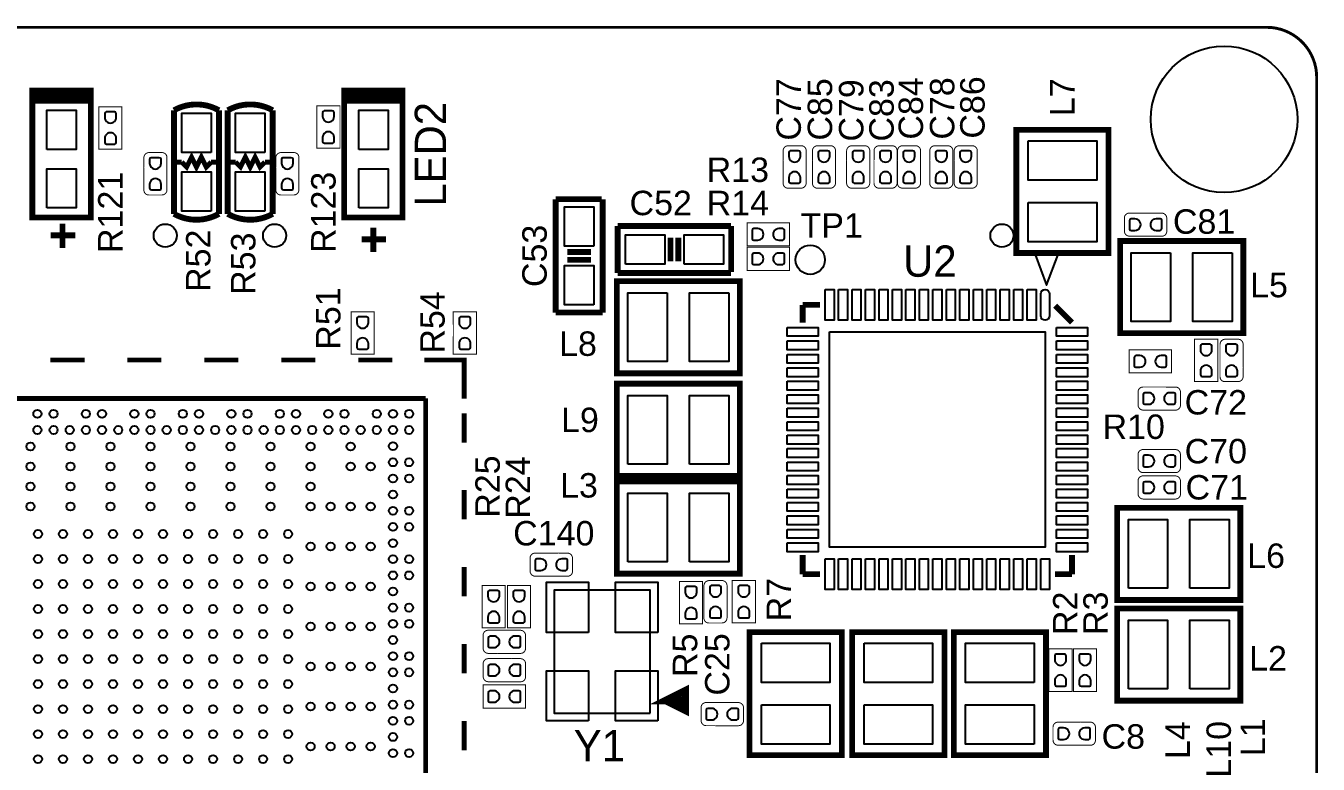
# Model space of a CAD drawing. Extents: x 0 to 57, y 0 to 35.
# Drawn here: x 23.46 to 57.04, y 15.84 to 35.04 of the extents above; entities that cross this region are included whole.
import ezdxf
from ezdxf.enums import TextEntityAlignment as Align

# ---------------------------------------------------------------- set-up
doc = ezdxf.new("R2010")
doc.units = 0
for name, color, linetype in [('BG_DXF_C', 7, 'CONTINUOUS'), ('BG_OUTLINE', 2, 'CONTINUOUS'), ('PIN_TOP', 5, 'CONTINUOUS')]:
    doc.layers.add(name, color=color, linetype=linetype)

msp = doc.modelspace()

# ---------------------------------------------------------------- linework, layer by layer
at = {"layer": 'BG_DXF_C'}
for points, const_width in [([(1.299972, 0), (55.699914, 0, 0.414214), (56.999886, 1.299972), (56.999886, 33.699958, 0.414214), (55.699914, 34.99993), (1.299972, 34.99993, 0.414214), (0, 33.699958), (0, 1.299972, 0.414214), (1.299972, 0)], 0.0762), ([(27.305, 32.8422, -0.262728), (28.4734, 32.8422)], 0.1524), ([(28.702, 32.8422, -0.262728), (29.8704, 32.8422)], 0.1524), ([(43.13428, 31.548832), (43.13428, 31.7881, -0.414214), (43.266614, 31.920434), (43.607736, 31.920434, -0.414214), (43.734482, 31.793688), (43.734482, 30.95371, -0.414214), (43.5991, 30.818328), (43.26255, 30.818328, -0.414214), (43.134026, 30.946852), (43.134026, 31.548578), (43.13428, 31.548832)], 0.0254), ([(43.89628, 31.548832), (43.89628, 31.7881, -0.414214), (44.028614, 31.920434), (44.369736, 31.920434, -0.414214), (44.496482, 31.793688), (44.496482, 30.95371, -0.414214), (44.3611, 30.818328), (44.02455, 30.818328, -0.414214), (43.896026, 30.946852), (43.896026, 31.548578), (43.89628, 31.548832)], 0.0254), ([(44.78528, 31.548832), (44.78528, 31.7881, -0.414214), (44.917614, 31.920434), (45.258736, 31.920434, -0.414214), (45.385482, 31.793688), (45.385482, 30.95371, -0.414214), (45.2501, 30.818328), (44.91355, 30.818328, -0.414214), (44.785026, 30.946852), (44.785026, 31.548578), (44.78528, 31.548832)], 0.0254), ([(45.49648, 31.548832), (45.49648, 31.7881, -0.414214), (45.628814, 31.920434), (45.969936, 31.920434, -0.414214), (46.096682, 31.793688), (46.096682, 30.95371, -0.414214), (45.9613, 30.818328), (45.62475, 30.818328, -0.414214), (45.496226, 30.946852), (45.496226, 31.548578), (45.49648, 31.548832)], 0.0254), ([(46.10608, 31.548832), (46.10608, 31.7881, -0.414214), (46.238414, 31.920434), (46.579536, 31.920434, -0.414214), (46.706282, 31.793688), (46.706282, 30.95371, -0.414214), (46.5709, 30.818328), (46.23435, 30.818328, -0.414214), (46.105826, 30.946852), (46.105826, 31.548578), (46.10608, 31.548832)], 0.0254), ([(46.94428, 31.548832), (46.94428, 31.7881, -0.414214), (47.076614, 31.920434), (47.417736, 31.920434, -0.414214), (47.544482, 31.793688), (47.544482, 30.95371, -0.414214), (47.4091, 30.818328), (47.07255, 30.818328, -0.414214), (46.944026, 30.946852), (46.944026, 31.548578), (46.94428, 31.548832)], 0.0254), ([(47.57928, 31.548832), (47.57928, 31.7881, -0.414214), (47.711614, 31.920434), (48.052736, 31.920434, -0.414214), (48.179482, 31.793688), (48.179482, 30.95371, -0.414214), (48.0441, 30.818328), (47.70755, 30.818328, -0.414214), (47.579026, 30.946852), (47.579026, 31.548578), (47.57928, 31.548832)], 0.0254), ([(26.52268, 31.371032), (26.52268, 31.6103, -0.414214), (26.655014, 31.742634), (26.996136, 31.742634, -0.414214), (27.122882, 31.615888), (27.122882, 30.77591, -0.414214), (26.9875, 30.640528), (26.65095, 30.640528, -0.414214), (26.522426, 30.769052), (26.522426, 31.370778), (26.52268, 31.371032)], 0.0254), ([(29.95168, 31.371032), (29.95168, 31.6103, -0.414214), (30.084014, 31.742634), (30.425136, 31.742634, -0.414214), (30.551882, 31.615888), (30.551882, 30.77591, -0.414214), (30.4165, 30.640528), (30.07995, 30.640528, -0.414214), (29.951426, 30.769052), (29.951426, 31.370778), (29.95168, 31.371032)], 0.0254), ([(27.305, 30.1498, 0.261664), (28.4734, 30.1498)], 0.1524), ([(28.702, 30.1498, 0.261664), (29.8704, 30.1498)], 0.1524), ([(52.732432, 30.17012), (52.9717, 30.17012, -0.414214), (53.104034, 30.037786), (53.104034, 29.696664, -0.414214), (52.977288, 29.569918), (52.13731, 29.569918, -0.414214), (52.001928, 29.7053), (52.001928, 30.04185, -0.414214), (52.130452, 30.170374), (52.732178, 30.170374), (52.732432, 30.17012)], 0.0254), ([(55.08752, 26.159968), (55.08752, 25.9207, -0.414214), (54.955186, 25.788366), (54.614064, 25.788366, -0.414214), (54.487318, 25.915112), (54.487318, 26.75509, -0.414214), (54.6227, 26.890472), (54.95925, 26.890472, -0.414214), (55.087774, 26.761948), (55.087774, 26.160222), (55.08752, 26.159968)], 0.0254), ([(53.088032, 25.64892), (53.3273, 25.64892, -0.414214), (53.459634, 25.516586), (53.459634, 25.175464, -0.414214), (53.332888, 25.048718), (52.49291, 25.048718, -0.414214), (52.357528, 25.1841), (52.357528, 25.52065, -0.414214), (52.486052, 25.649174), (53.087778, 25.649174), (53.088032, 25.64892)], 0.0254), ([(53.088032, 24.02332), (53.3273, 24.02332, -0.414214), (53.459634, 23.890986), (53.459634, 23.549864, -0.414214), (53.332888, 23.423118), (52.49291, 23.423118, -0.414214), (52.357528, 23.5585), (52.357528, 23.89505, -0.414214), (52.486052, 24.023574), (53.087778, 24.023574), (53.088032, 24.02332)], 0.0254), ([(53.088032, 23.33752), (53.3273, 23.33752, -0.414214), (53.459634, 23.205186), (53.459634, 22.864064, -0.414214), (53.332888, 22.737318), (52.49291, 22.737318, -0.414214), (52.357528, 22.8727), (52.357528, 23.20925, -0.414214), (52.486052, 23.337774), (53.087778, 23.337774), (53.088032, 23.33752)], 0.0254), ([(37.289232, 21.33092), (37.5285, 21.33092, -0.414214), (37.660834, 21.198586), (37.660834, 20.857464, -0.414214), (37.534088, 20.730718), (36.69411, 20.730718, -0.414214), (36.558728, 20.8661), (36.558728, 21.20265, -0.414214), (36.687252, 21.331174), (37.288978, 21.331174), (37.289232, 21.33092)], 0.0254), ([(41.67632, 19.886168), (41.67632, 19.6469, -0.414214), (41.543986, 19.514566), (41.202864, 19.514566, -0.414214), (41.076118, 19.641312), (41.076118, 20.48129, -0.414214), (41.2115, 20.616672), (41.54805, 20.616672, -0.414214), (41.676574, 20.488148), (41.676574, 19.886422), (41.67632, 19.886168)], 0.0254), ([(35.710368, 18.72488), (35.4711, 18.72488, -0.414214), (35.338766, 18.857214), (35.338766, 19.198336, -0.414214), (35.465512, 19.325082), (36.30549, 19.325082, -0.414214), (36.440872, 19.1897), (36.440872, 18.85315, -0.414214), (36.312348, 18.724626), (35.710622, 18.724626), (35.710368, 18.72488)], 0.0254), ([(36.070032, 18.58772), (36.3093, 18.58772, -0.414214), (36.441634, 18.455386), (36.441634, 18.114264, -0.414214), (36.314888, 17.987518), (35.47491, 17.987518, -0.414214), (35.339528, 18.1229), (35.339528, 18.45945, -0.414214), (35.468052, 18.587974), (36.069778, 18.587974), (36.070032, 18.58772)], 0.0254), ([(41.374568, 16.84528), (41.1353, 16.84528, -0.414214), (41.002966, 16.977614), (41.002966, 17.318736, -0.414214), (41.129712, 17.445482), (41.96969, 17.445482, -0.414214), (42.105072, 17.3101), (42.105072, 16.97355, -0.414214), (41.976548, 16.845026), (41.374822, 16.845026), (41.374568, 16.84528)], 0.0254), ([(50.878232, 16.93672), (51.1175, 16.93672, -0.414214), (51.249834, 16.804386), (51.249834, 16.463264, -0.414214), (51.123088, 16.336518), (50.28311, 16.336518, -0.414214), (50.147728, 16.4719), (50.147728, 16.80845, -0.414214), (50.276252, 16.936974), (50.877978, 16.936974), (50.878232, 16.93672)], 0.0254)]:
    msp.add_lwpolyline(points, format="xyb", dxfattribs=dict(at, const_width=const_width))
for points, const_width in [([(23.62454, 33.2232), (23.62454, 33.35274), (25.14346, 33.35274), (25.14346, 33.2232)], 0.14986), ([(23.62454, 33.09112), (23.62454, 33.2232), (25.14346, 33.2232), (25.14346, 33.09112), (23.62454, 33.09112), (23.62454, 30.05328), (25.14346, 30.05328), (25.14346, 33.09112)], 0.14986), ([(31.72714, 33.2232), (31.72714, 33.35274), (33.24606, 33.35274), (33.24606, 33.2232)], 0.14986), ([(31.72714, 33.09112), (31.72714, 33.2232), (33.24606, 33.2232), (33.24606, 33.09112), (31.72714, 33.09112), (31.72714, 30.05328), (33.24606, 30.05328), (33.24606, 33.09112)], 0.14986), ([(25.95372, 32.29229), (25.95372, 31.834074), (25.353264, 31.834074), (25.353264, 32.93618), (25.95372, 32.93618), (25.95372, 32.29229)], 0.0254), ([(27.305, 30.1498), (27.305, 32.8422)], 0.1524), ([(28.4734, 30.1498), (28.4734, 32.8422)], 0.1524), ([(28.702, 30.1498), (28.702, 32.8422)], 0.1524), ([(29.8704, 30.1498), (29.8704, 32.8422)], 0.1524), ([(31.01848, 32.50311), (31.01848, 32.961326), (31.618936, 32.961326), (31.618936, 31.85922), (31.01848, 31.85922), (31.01848, 32.50311)], 0.0254), ([(51.59248, 31.33344), (51.59248, 29.1338), (49.19472, 29.1338), (49.19472, 32.3342), (51.59248, 32.3342), (51.59248, 31.33344)], 0.14986), ([(27.5082, 31.496), (27.6352, 31.369), (27.7622, 31.623), (27.8892, 31.369), (28.0162, 31.623), (28.1432, 31.369), (28.2702, 31.496)], 0.127), ([(28.9052, 31.496), (29.0322, 31.369), (29.1592, 31.623), (29.2862, 31.369), (29.4132, 31.623), (29.5402, 31.369), (29.6672, 31.496)], 0.127), ([(27.5082, 31.496), (27.3812, 31.496)], 0.127), ([(28.2702, 31.496), (28.3972, 31.496)], 0.127), ([(28.9052, 31.496), (28.7782, 31.496)], 0.127), ([(29.6672, 31.496), (29.7942, 31.496)], 0.127), ([(37.2237, 27.5844), (37.2237, 30.5308)], 0.1524), ([(37.2237, 30.5308), (38.4175, 30.5308)], 0.1524), ([(38.4429, 27.5844), (38.4429, 30.5308)], 0.1524), ([(24.4094, 29.8958), (24.4094, 29.2608)], 0.1524), ([(38.8366, 29.8323), (41.783, 29.8323)], 0.1524), ([(38.8366, 29.8323), (38.8366, 28.6131)], 0.1524), ([(41.783, 29.8323), (41.783, 28.6385)], 0.1524), ([(42.84091, 29.91612), (43.299126, 29.91612), (43.299126, 29.315664), (42.19702, 29.315664), (42.19702, 29.91612), (42.84091, 29.91612)], 0.0254), ([(24.1046, 29.591), (24.7396, 29.591)], 0.1524), ([(32.1818, 29.4894), (32.8168, 29.4894)], 0.1524), ([(32.4866, 29.7942), (32.4866, 29.1592)], 0.1524), ([(40.2082, 29.5275), (40.2082, 28.9179)], 0.1524), ([(40.4114, 28.9179), (40.4114, 29.5275)], 0.1524), ([(38.1381, 29.1592), (37.5285, 29.1592)], 0.1524), ([(42.84091, 29.28112), (43.299126, 29.28112), (43.299126, 28.680664), (42.19702, 28.680664), (42.19702, 29.28112), (42.84091, 29.28112)], 0.0254), ([(54.09184, 27.04592), (51.8922, 27.04592), (51.8922, 29.44368), (55.0926, 29.44368), (55.0926, 27.04592), (54.09184, 27.04592)], 0.14986), ([(37.5285, 28.956), (38.1381, 28.956)], 0.1524), ([(38.8366, 28.6131), (41.783, 28.6131)], 0.1524), ([(41.01084, 26.00452), (38.8112, 26.00452), (38.8112, 28.40228), (42.0116, 28.40228), (42.0116, 26.00452), (41.01084, 26.00452)], 0.14986), ([(31.90748, 27.14371), (31.90748, 27.601926), (32.507936, 27.601926), (32.507936, 26.49982), (31.90748, 26.49982), (31.90748, 27.14371)], 0.0254), ([(34.564066, 27.14371), (34.563812, 27.601672), (35.164268, 27.601926), (35.164522, 26.49982), (34.563812, 26.49982), (34.564066, 27.14371)], 0.0254), ([(37.2237, 27.5844), (38.4429, 27.5844)], 0.1524), ([(43.64228, 27.78252), (44.096432, 27.78252)], 0.150114), ([(43.64228, 27.78252), (43.64228, 27.323542)], 0.150114), ([(50.203354, 27.762708), (50.64252, 27.323542)], 0.150114), ([(54.42712, 26.24709), (54.42712, 25.788874), (53.826664, 25.788874), (53.826664, 26.89098), (54.42712, 26.89098), (54.42712, 26.24709)], 0.0254), ([(52.77231, 26.61412), (53.230526, 26.61412), (53.230526, 26.013664), (52.12842, 26.013664), (52.12842, 26.61412), (52.77231, 26.61412)], 0.0254), ([(24.091392, 26.352246), (24.980392, 26.352246)], 0.127), ([(26.091388, 26.352246), (26.980388, 26.352246)], 0.127), ([(28.091384, 26.352246), (28.980384, 26.352246)], 0.127), ([(30.09138, 26.352246), (30.98038, 26.352246)], 0.127), ([(32.091376, 26.352246), (32.980376, 26.352246)], 0.127), ([(33.8074, 26.352246), (34.845498, 26.352246), (34.845498, 25.3492)], 0.127), ([(39.81196, 25.73528), (42.0116, 25.73528), (42.0116, 23.33752), (38.8112, 23.33752), (38.8112, 25.73528), (39.81196, 25.73528)], 0.14986), ([(19.845528, 25.352248), (33.8455, 25.352248)], 0.127), ([(33.8455, 25.352248), (33.8455, 9.852152)], 0.127), ([(34.845498, 24.9682), (34.845498, 24.2062)], 0.127), ([(39.81196, 23.19528), (42.0116, 23.19528), (42.0116, 20.79752), (38.8112, 20.79752), (38.8112, 23.19528), (39.81196, 23.19528)], 0.14986), ([(34.845498, 22.968204), (34.845498, 22.206204)], 0.127), ([(52.81676, 22.50948), (55.0164, 22.50948), (55.0164, 20.11172), (51.816, 20.11172), (51.816, 22.50948), (52.81676, 22.50948)], 0.14986), ([(43.64228, 20.78228), (43.64228, 21.28012)], 0.150114), ([(50.64252, 20.78228), (50.64252, 21.28012)], 0.150114), ([(34.845498, 20.968208), (34.845498, 20.206208)], 0.127), ([(43.64228, 20.78228), (44.096432, 20.78228)], 0.150114), ([(50.64252, 20.78228), (50.203354, 20.78228)], 0.150114), ([(35.31108, 20.03171), (35.31108, 20.489926), (35.911536, 20.489926), (35.911536, 19.38782), (35.31108, 19.38782), (35.31108, 20.03171)], 0.0254), ([(35.97148, 20.03171), (35.97148, 20.489926), (36.571936, 20.489926), (36.571936, 19.38782), (35.97148, 19.38782), (35.97148, 20.03171)], 0.0254), ([(41.04132, 19.94789), (41.04132, 19.489674), (40.440864, 19.489674), (40.440864, 20.59178), (41.04132, 20.59178), (41.04132, 19.94789)], 0.0254), ([(42.41292, 19.97329), (42.41292, 19.515074), (41.812464, 19.515074), (41.812464, 20.61718), (42.41292, 20.61718), (42.41292, 19.97329)], 0.0254), ([(52.81676, 19.89328), (55.0164, 19.89328), (55.0164, 17.49552), (51.816, 17.49552), (51.816, 19.89328), (52.81676, 19.89328)], 0.14986), ([(44.65828, 18.27784), (44.65828, 16.0782), (42.26052, 16.0782), (42.26052, 19.2786), (44.65828, 19.2786), (44.65828, 18.27784)], 0.14986), ([(47.32528, 18.27784), (47.32528, 16.0782), (44.92752, 16.0782), (44.92752, 19.2786), (47.32528, 19.2786), (47.32528, 18.27784)], 0.14986), ([(47.56912, 17.07896), (47.56912, 19.2786), (49.96688, 19.2786), (49.96688, 16.0782), (47.56912, 16.0782), (47.56912, 17.07896)], 0.14986), ([(34.845498, 18.968212), (34.845498, 18.206212)], 0.127), ([(50.04308, 18.38071), (50.04308, 18.838926), (50.643536, 18.838926), (50.643536, 17.73682), (50.04308, 17.73682), (50.04308, 18.38071)], 0.0254), ([(51.27752, 18.19529), (51.27752, 17.737074), (50.677064, 17.737074), (50.677064, 18.83918), (51.27752, 18.83918), (51.27752, 18.19529)], 0.0254), ([(35.79749, 17.30248), (35.339274, 17.30248), (35.339274, 17.902936), (36.44138, 17.902936), (36.44138, 17.30248), (35.79749, 17.30248)], 0.0254), ([(40.087804, 17.5006), (40.587676, 17.250664), (40.587676, 17.750536), (40.087804, 17.5006), (40.4876, 17.5006)], 0.199898), ([(34.845498, 16.968216), (34.845498, 16.206216)], 0.127)]:
    msp.add_lwpolyline(points, dxfattribs=dict(at, const_width=const_width))
msp.add_lwpolyline([(50.281586, 29.094684), (49.681384, 29.094684), (49.981358, 28.294584)], close=True, dxfattribs=at)
msp.add_lwpolyline([(50.281586, 29.094684), (49.681384, 29.094684), (49.981358, 28.294584)], close=True, dxfattribs=at)
msp.add_lwpolyline([(39.67988, 17.1704), (39.67988, 20.3708), (37.18052, 20.3708), (37.18052, 17.1704), (39.67988, 17.1704)], dxfattribs=at)
at = {"layer": 'BG_OUTLINE'}
msp.add_lwpolyline([(0, 29.740606), (0, 3.074924), (0, 1.291844, 0.41084), (1.30683, 0), (3.3782, 0), (52.27828, 0), (55.715154, 0, 0.411966), (56.999886, 1.294638), (56.999886, 4.280154), (56.999886, 31.206186), (56.999886, 33.722056, 0.410401), (55.705248, 34.99993), (54.149498, 34.99993), (8.897874, 34.99993), (1.304544, 34.99993, 0.41031), (0, 33.67786)], format="xyb", close=True, dxfattribs=at)
at = {"layer": 'PIN_TOP'}
for points in [[(24.004016, 31.821628), (24.004016, 32.841692), (24.763984, 32.841692), (24.763984, 31.821628)], [(28.26893, 31.74746), (27.50947, 31.74746), (27.50947, 32.76854), (28.26893, 32.76854)], [(29.66593, 31.74746), (28.90647, 31.74746), (28.90647, 32.76854), (29.66593, 32.76854)], [(32.106616, 31.821628), (32.106616, 32.841692), (32.866584, 32.841692), (32.866584, 31.821628)], [(49.50333, 32.04464), (51.28387, 32.04464), (51.28387, 31.02356), (49.50333, 31.02356)], [(24.004016, 30.302708), (24.004016, 31.322772), (24.763984, 31.322772), (24.763984, 30.302708)], [(28.26893, 30.22346), (27.50947, 30.22346), (27.50947, 31.24454), (28.26893, 31.24454)], [(29.66593, 30.22346), (28.90647, 30.22346), (28.90647, 31.24454), (29.66593, 31.24454)], [(32.106616, 30.302708), (32.106616, 31.322772), (32.866584, 31.322772), (32.866584, 30.302708)], [(38.21303, 29.30906), (37.45357, 29.30906), (37.45357, 30.33014), (38.21303, 30.33014)], [(49.50333, 30.44444), (51.28387, 30.44444), (51.28387, 29.42336), (49.50333, 29.42336)], [(39.03726, 28.84297), (39.03726, 29.60243), (40.05834, 29.60243), (40.05834, 28.84297)], [(40.56126, 28.84297), (40.56126, 29.60243), (41.58234, 29.60243), (41.58234, 28.84297)], [(53.20284, 29.13507), (53.20284, 27.35453), (52.18176, 27.35453), (52.18176, 29.13507)], [(54.80304, 29.13507), (54.80304, 27.35453), (53.78196, 27.35453), (53.78196, 29.13507)], [(38.21303, 27.78506), (37.45357, 27.78506), (37.45357, 28.80614), (38.21303, 28.80614)], [(40.12184, 28.09367), (40.12184, 26.31313), (39.10076, 26.31313), (39.10076, 28.09367)], [(41.72204, 28.09367), (41.72204, 26.31313), (40.70096, 26.31313), (40.70096, 28.09367)], [(44.227242, 28.18257), (44.457366, 28.18257), (44.457366, 27.38247), (44.227242, 27.38247)], [(44.577254, 28.18257), (44.807378, 28.18257), (44.807378, 27.38247), (44.577254, 27.38247)], [(44.927266, 28.18257), (45.15739, 28.18257), (45.15739, 27.38247), (44.927266, 27.38247)], [(45.277278, 28.18257), (45.507402, 28.18257), (45.507402, 27.38247), (45.277278, 27.38247)], [(45.62729, 28.18257), (45.857414, 28.18257), (45.857414, 27.38247), (45.62729, 27.38247)], [(45.977302, 28.18257), (46.207426, 28.18257), (46.207426, 27.38247), (45.977302, 27.38247)], [(46.327314, 28.18257), (46.557438, 28.18257), (46.557438, 27.38247), (46.327314, 27.38247)], [(46.677326, 28.18257), (46.90745, 28.18257), (46.90745, 27.38247), (46.677326, 27.38247)], [(47.027338, 28.18257), (47.257462, 28.18257), (47.257462, 27.38247), (47.027338, 27.38247)], [(47.37735, 28.18257), (47.607474, 28.18257), (47.607474, 27.38247), (47.37735, 27.38247)], [(47.727362, 28.18257), (47.957486, 28.18257), (47.957486, 27.38247), (47.727362, 27.38247)], [(48.077374, 28.18257), (48.307498, 28.18257), (48.307498, 27.38247), (48.077374, 27.38247)], [(48.427386, 28.18257), (48.65751, 28.18257), (48.65751, 27.38247), (48.427386, 27.38247)], [(48.777398, 28.18257), (49.007522, 28.18257), (49.007522, 27.38247), (48.777398, 27.38247)], [(49.12741, 28.18257), (49.357534, 28.18257), (49.357534, 27.38247), (49.12741, 27.38247)], [(49.477422, 28.18257), (49.707546, 28.18257), (49.707546, 27.38247), (49.477422, 27.38247)], [(43.24223, 27.197558), (44.04233, 27.197558), (44.04233, 26.967434), (43.24223, 26.967434)], [(44.34205, 27.08275), (49.94275, 27.08275), (49.94275, 21.48205), (44.34205, 21.48205)], [(50.24247, 27.197558), (51.04257, 27.197558), (51.04257, 26.967434), (50.24247, 26.967434)], [(43.24223, 26.847546), (44.04233, 26.847546), (44.04233, 26.617422), (43.24223, 26.617422)], [(50.24247, 26.847546), (51.04257, 26.847546), (51.04257, 26.617422), (50.24247, 26.617422)], [(43.24223, 26.497534), (44.04233, 26.497534), (44.04233, 26.26741), (43.24223, 26.26741)], [(50.24247, 26.497534), (51.04257, 26.497534), (51.04257, 26.26741), (50.24247, 26.26741)], [(43.24223, 26.147522), (44.04233, 26.147522), (44.04233, 25.917398), (43.24223, 25.917398)], [(50.24247, 26.147522), (51.04257, 26.147522), (51.04257, 25.917398), (50.24247, 25.917398)], [(43.24223, 25.79751), (44.04233, 25.79751), (44.04233, 25.567386), (43.24223, 25.567386)], [(50.24247, 25.79751), (51.04257, 25.79751), (51.04257, 25.567386), (50.24247, 25.567386)], [(39.10076, 23.64613), (39.10076, 25.42667), (40.12184, 25.42667), (40.12184, 23.64613)], [(40.70096, 23.64613), (40.70096, 25.42667), (41.72204, 25.42667), (41.72204, 23.64613)], [(43.24223, 25.447498), (44.04233, 25.447498), (44.04233, 25.217374), (43.24223, 25.217374)], [(50.24247, 25.447498), (51.04257, 25.447498), (51.04257, 25.217374), (50.24247, 25.217374)], [(43.24223, 25.097486), (44.04233, 25.097486), (44.04233, 24.867362), (43.24223, 24.867362)], [(50.24247, 25.097486), (51.04257, 25.097486), (51.04257, 24.867362), (50.24247, 24.867362)], [(43.24223, 24.747474), (44.04233, 24.747474), (44.04233, 24.51735), (43.24223, 24.51735)], [(50.24247, 24.747474), (51.04257, 24.747474), (51.04257, 24.51735), (50.24247, 24.51735)], [(43.24223, 24.397462), (44.04233, 24.397462), (44.04233, 24.167338), (43.24223, 24.167338)], [(50.24247, 24.397462), (51.04257, 24.397462), (51.04257, 24.167338), (50.24247, 24.167338)], [(43.24223, 24.04745), (44.04233, 24.04745), (44.04233, 23.817326), (43.24223, 23.817326)], [(50.24247, 24.04745), (51.04257, 24.04745), (51.04257, 23.817326), (50.24247, 23.817326)], [(43.24223, 23.697438), (44.04233, 23.697438), (44.04233, 23.467314), (43.24223, 23.467314)], [(50.24247, 23.697438), (51.04257, 23.697438), (51.04257, 23.467314), (50.24247, 23.467314)], [(43.24223, 23.347426), (44.04233, 23.347426), (44.04233, 23.117302), (43.24223, 23.117302)], [(50.24247, 23.347426), (51.04257, 23.347426), (51.04257, 23.117302), (50.24247, 23.117302)], [(39.10076, 21.10613), (39.10076, 22.88667), (40.12184, 22.88667), (40.12184, 21.10613)], [(40.70096, 21.10613), (40.70096, 22.88667), (41.72204, 22.88667), (41.72204, 21.10613)], [(43.24223, 22.997414), (44.04233, 22.997414), (44.04233, 22.76729), (43.24223, 22.76729)], [(50.24247, 22.997414), (51.04257, 22.997414), (51.04257, 22.76729), (50.24247, 22.76729)], [(43.24223, 22.647402), (44.04233, 22.647402), (44.04233, 22.417278), (43.24223, 22.417278)], [(50.24247, 22.647402), (51.04257, 22.647402), (51.04257, 22.417278), (50.24247, 22.417278)], [(43.24223, 22.29739), (44.04233, 22.29739), (44.04233, 22.067266), (43.24223, 22.067266)], [(50.24247, 22.29739), (51.04257, 22.29739), (51.04257, 22.067266), (50.24247, 22.067266)], [(52.10556, 20.42033), (52.10556, 22.20087), (53.12664, 22.20087), (53.12664, 20.42033)], [(53.70576, 20.42033), (53.70576, 22.20087), (54.72684, 22.20087), (54.72684, 20.42033)], [(43.24223, 21.947378), (44.04233, 21.947378), (44.04233, 21.717254), (43.24223, 21.717254)], [(50.24247, 21.947378), (51.04257, 21.947378), (51.04257, 21.717254), (50.24247, 21.717254)], [(43.24223, 21.597366), (44.04233, 21.597366), (44.04233, 21.367242), (43.24223, 21.367242)], [(50.24247, 21.597366), (51.04257, 21.597366), (51.04257, 21.367242), (50.24247, 21.367242)], [(44.227242, 21.18233), (44.457366, 21.18233), (44.457366, 20.38223), (44.227242, 20.38223)], [(44.577254, 21.18233), (44.807378, 21.18233), (44.807378, 20.38223), (44.577254, 20.38223)], [(44.927266, 21.18233), (45.15739, 21.18233), (45.15739, 20.38223), (44.927266, 20.38223)], [(45.277278, 21.18233), (45.507402, 21.18233), (45.507402, 20.38223), (45.277278, 20.38223)], [(45.62729, 21.18233), (45.857414, 21.18233), (45.857414, 20.38223), (45.62729, 20.38223)], [(45.977302, 21.18233), (46.207426, 21.18233), (46.207426, 20.38223), (45.977302, 20.38223)], [(46.327314, 21.18233), (46.557438, 21.18233), (46.557438, 20.38223), (46.327314, 20.38223)], [(46.677326, 21.18233), (46.90745, 21.18233), (46.90745, 20.38223), (46.677326, 20.38223)], [(47.027338, 21.18233), (47.257462, 21.18233), (47.257462, 20.38223), (47.027338, 20.38223)], [(47.37735, 21.18233), (47.607474, 21.18233), (47.607474, 20.38223), (47.37735, 20.38223)], [(47.727362, 21.18233), (47.957486, 21.18233), (47.957486, 20.38223), (47.727362, 20.38223)], [(48.077374, 21.18233), (48.307498, 21.18233), (48.307498, 20.38223), (48.077374, 20.38223)], [(48.427386, 21.18233), (48.65751, 21.18233), (48.65751, 20.38223), (48.427386, 20.38223)], [(48.777398, 21.18233), (49.007522, 21.18233), (49.007522, 20.38223), (48.777398, 20.38223)], [(49.12741, 21.18233), (49.357534, 21.18233), (49.357534, 20.38223), (49.12741, 20.38223)], [(49.477422, 21.18233), (49.707546, 21.18233), (49.707546, 20.38223), (49.477422, 20.38223)], [(49.827434, 21.18233), (50.057558, 21.18233), (50.057558, 20.38223), (49.827434, 20.38223)], [(38.08095, 19.27098), (36.98113, 19.27098), (36.98113, 20.57146), (38.08095, 20.57146)], [(39.87927, 19.27098), (38.77945, 19.27098), (38.77945, 20.57146), (39.87927, 20.57146)], [(52.10556, 17.80413), (52.10556, 19.58467), (53.12664, 19.58467), (53.12664, 17.80413)], [(53.70576, 17.80413), (53.70576, 19.58467), (54.72684, 19.58467), (54.72684, 17.80413)], [(42.56913, 18.98904), (44.34967, 18.98904), (44.34967, 17.96796), (42.56913, 17.96796)], [(45.23613, 18.98904), (47.01667, 18.98904), (47.01667, 17.96796), (45.23613, 17.96796)], [(49.65827, 17.96796), (47.87773, 17.96796), (47.87773, 18.98904), (49.65827, 18.98904)], [(38.08095, 16.96974), (36.98113, 16.96974), (36.98113, 18.27022), (38.08095, 18.27022)], [(39.87927, 16.96974), (38.77945, 16.96974), (38.77945, 18.27022), (39.87927, 18.27022)], [(42.56913, 17.38884), (44.34967, 17.38884), (44.34967, 16.36776), (42.56913, 16.36776)], [(45.23613, 17.38884), (47.01667, 17.38884), (47.01667, 16.36776), (45.23613, 16.36776)], [(49.65827, 16.36776), (47.87773, 16.36776), (47.87773, 17.38884), (49.65827, 17.38884)]]:
    msp.add_lwpolyline(points, close=True, dxfattribs=at)
for points in [[(25.804114, 32.660082), (25.804114, 32.761682, 0.375524), (25.7556, 32.8041), (25.5397, 32.8041, 0.36542), (25.503886, 32.761682), (25.503886, 32.660082, 1.000028)], [(31.468314, 32.685482), (31.468314, 32.787082, 0.375524), (31.4198, 32.8295), (31.2039, 32.8295, 0.36542), (31.168086, 32.787082), (31.168086, 32.685482, 1.000028)], [(25.503886, 32.109918), (25.503886, 32.008318, 0.375524), (25.5524, 31.9659), (25.7683, 31.9659, 0.36542), (25.804114, 32.008318), (25.804114, 32.109918, 1.000028)], [(31.168086, 32.135318), (31.168086, 32.033718, 0.375524), (31.2166, 31.9913), (31.4325, 31.9913, 0.36542), (31.468314, 32.033718), (31.468314, 32.135318, 1.000028)], [(26.972514, 31.466282), (26.972514, 31.567882, 0.375524), (26.924, 31.6103), (26.7081, 31.6103, 0.36542), (26.672286, 31.567882), (26.672286, 31.466282, 1.000028)], [(30.401514, 31.466282), (30.401514, 31.567882, 0.375524), (30.353, 31.6103), (30.1371, 31.6103, 0.36542), (30.101286, 31.567882), (30.101286, 31.466282, 1.000028)], [(43.584114, 31.644082), (43.584114, 31.745682, 0.375524), (43.5356, 31.7881), (43.3197, 31.7881, 0.36542), (43.283886, 31.745682), (43.283886, 31.644082, 1.000028)], [(44.346114, 31.644082), (44.346114, 31.745682, 0.375524), (44.2976, 31.7881), (44.0817, 31.7881, 0.36542), (44.045886, 31.745682), (44.045886, 31.644082, 1.000028)], [(45.235114, 31.644082), (45.235114, 31.745682, 0.375524), (45.1866, 31.7881), (44.9707, 31.7881, 0.36542), (44.934886, 31.745682), (44.934886, 31.644082, 1.000028)], [(45.946314, 31.644082), (45.946314, 31.745682, 0.375524), (45.8978, 31.7881), (45.6819, 31.7881, 0.36542), (45.646086, 31.745682), (45.646086, 31.644082, 1.000028)], [(46.555914, 31.644082), (46.555914, 31.745682, 0.375524), (46.5074, 31.7881), (46.2915, 31.7881, 0.36542), (46.255686, 31.745682), (46.255686, 31.644082, 1.000028)], [(47.394114, 31.644082), (47.394114, 31.745682, 0.375524), (47.3456, 31.7881), (47.1297, 31.7881, 0.36542), (47.093886, 31.745682), (47.093886, 31.644082, 1.000028)], [(48.029114, 31.644082), (48.029114, 31.745682, 0.375524), (47.9806, 31.7881), (47.7647, 31.7881, 0.36542), (47.728886, 31.745682), (47.728886, 31.644082, 1.000028)], [(43.283886, 31.093918), (43.283886, 30.992318, 0.375524), (43.3324, 30.9499), (43.5483, 30.9499, 0.36542), (43.584114, 30.992318), (43.584114, 31.093918, 1.000028)], [(44.045886, 31.093918), (44.045886, 30.992318, 0.375524), (44.0944, 30.9499), (44.3103, 30.9499, 0.36542), (44.346114, 30.992318), (44.346114, 31.093918, 1.000028)], [(44.934886, 31.093918), (44.934886, 30.992318, 0.375524), (44.9834, 30.9499), (45.1993, 30.9499, 0.36542), (45.235114, 30.992318), (45.235114, 31.093918, 1.000028)], [(45.646086, 31.093918), (45.646086, 30.992318, 0.375524), (45.6946, 30.9499), (45.9105, 30.9499, 0.36542), (45.946314, 30.992318), (45.946314, 31.093918, 1.000028)], [(46.255686, 31.093918), (46.255686, 30.992318, 0.375524), (46.3042, 30.9499), (46.5201, 30.9499, 0.36542), (46.555914, 30.992318), (46.555914, 31.093918, 1.000028)], [(47.093886, 31.093918), (47.093886, 30.992318, 0.375524), (47.1424, 30.9499), (47.3583, 30.9499, 0.36542), (47.394114, 30.992318), (47.394114, 31.093918, 1.000028)], [(47.728886, 31.093918), (47.728886, 30.992318, 0.375524), (47.7774, 30.9499), (47.9933, 30.9499, 0.36542), (48.029114, 30.992318), (48.029114, 31.093918, 1.000028)], [(26.672286, 30.916118), (26.672286, 30.814518, 0.375524), (26.7208, 30.7721), (26.9367, 30.7721, 0.36542), (26.972514, 30.814518), (26.972514, 30.916118, 1.000028)], [(30.101286, 30.916118), (30.101286, 30.814518, 0.375524), (30.1498, 30.7721), (30.3657, 30.7721, 0.36542), (30.401514, 30.814518), (30.401514, 30.916118, 1.000028)], [(52.277518, 30.020514), (52.175918, 30.020514, 0.375524), (52.1335, 29.972), (52.1335, 29.7561, 0.36542), (52.175918, 29.720286), (52.277518, 29.720286, 1.000028)], [(52.827682, 29.720286), (52.929282, 29.720286, 0.375524), (52.9717, 29.7688), (52.9717, 29.9847, 0.36542), (52.929282, 30.020514), (52.827682, 30.020514, 1.000028)], [(42.473118, 29.766514), (42.371518, 29.766514, 0.375524), (42.3291, 29.718), (42.3291, 29.5021, 0.36542), (42.371518, 29.466286), (42.473118, 29.466286, 1.000028)], [(43.023282, 29.466286), (43.124882, 29.466286, 0.375524), (43.1673, 29.5148), (43.1673, 29.7307, 0.36542), (43.124882, 29.766514), (43.023282, 29.766514, 1.000028)], [(42.473118, 29.131514), (42.371518, 29.131514, 0.375524), (42.3291, 29.083), (42.3291, 28.8671, 0.36542), (42.371518, 28.831286), (42.473118, 28.831286, 1.000028)], [(43.023282, 28.831286), (43.124882, 28.831286, 0.375524), (43.1673, 28.8798), (43.1673, 29.0957, 0.36542), (43.124882, 29.131514), (43.023282, 29.131514, 1.000028)], [(49.827434, 27.497532), (49.827434, 28.067508, -1), (50.057558, 28.067508), (50.057558, 27.497532, -1)], [(32.357314, 27.326082), (32.357314, 27.427682, 0.375524), (32.3088, 27.4701), (32.0929, 27.4701, 0.36542), (32.057086, 27.427682), (32.057086, 27.326082, 1.000028)], [(35.0139, 27.326082), (35.0139, 27.427682, 0.375524), (34.965386, 27.4701), (34.749486, 27.4701, 0.36542), (34.713672, 27.427682), (34.713672, 27.326082, 1.000028)], [(32.057086, 26.775918), (32.057086, 26.674318, 0.375524), (32.1056, 26.6319), (32.3215, 26.6319, 0.36542), (32.357314, 26.674318), (32.357314, 26.775918, 1.000028)], [(34.713672, 26.775918), (34.713672, 26.674318, 0.375524), (34.762186, 26.6319), (34.978086, 26.6319, 0.36542), (35.0139, 26.674318), (35.0139, 26.775918, 1.000028)], [(54.277514, 26.614882), (54.277514, 26.716482, 0.375524), (54.229, 26.7589), (54.0131, 26.7589, 0.36542), (53.977286, 26.716482), (53.977286, 26.614882, 1.000028)], [(54.937914, 26.614882), (54.937914, 26.716482, 0.375524), (54.8894, 26.7589), (54.6735, 26.7589, 0.36542), (54.637686, 26.716482), (54.637686, 26.614882, 1.000028)], [(52.404518, 26.464514), (52.302918, 26.464514, 0.375524), (52.2605, 26.416), (52.2605, 26.2001, 0.36542), (52.302918, 26.164286), (52.404518, 26.164286, 1.000028)], [(52.954682, 26.164286), (53.056282, 26.164286, 0.375524), (53.0987, 26.2128), (53.0987, 26.4287, 0.36542), (53.056282, 26.464514), (52.954682, 26.464514, 1.000028)], [(53.977286, 26.064718), (53.977286, 25.963118, 0.375524), (54.0258, 25.9207), (54.2417, 25.9207, 0.36542), (54.277514, 25.963118), (54.277514, 26.064718, 1.000028)], [(54.637686, 26.064718), (54.637686, 25.963118, 0.375524), (54.6862, 25.9207), (54.9021, 25.9207, 0.36542), (54.937914, 25.963118), (54.937914, 26.064718, 1.000028)], [(52.633118, 25.499314), (52.531518, 25.499314, 0.375524), (52.4891, 25.4508), (52.4891, 25.2349, 0.36542), (52.531518, 25.199086), (52.633118, 25.199086, 1.000028)], [(53.183282, 25.199086), (53.284882, 25.199086, 0.375524), (53.3273, 25.2476), (53.3273, 25.4635, 0.36542), (53.284882, 25.499314), (53.183282, 25.499314, 1.000028)], [(52.633118, 23.873714), (52.531518, 23.873714, 0.375524), (52.4891, 23.8252), (52.4891, 23.6093, 0.36542), (52.531518, 23.573486), (52.633118, 23.573486, 1.000028)], [(53.183282, 23.573486), (53.284882, 23.573486, 0.375524), (53.3273, 23.622), (53.3273, 23.8379, 0.36542), (53.284882, 23.873714), (53.183282, 23.873714, 1.000028)], [(52.633118, 23.187914), (52.531518, 23.187914, 0.375524), (52.4891, 23.1394), (52.4891, 22.9235, 0.36542), (52.531518, 22.887686), (52.633118, 22.887686, 1.000028)], [(53.183282, 22.887686), (53.284882, 22.887686, 0.375524), (53.3273, 22.9362), (53.3273, 23.1521, 0.36542), (53.284882, 23.187914), (53.183282, 23.187914, 1.000028)], [(36.834318, 21.181314), (36.732718, 21.181314, 0.375524), (36.6903, 21.1328), (36.6903, 20.9169, 0.36542), (36.732718, 20.881086), (36.834318, 20.881086, 1.000028)], [(37.384482, 20.881086), (37.486082, 20.881086, 0.375524), (37.5285, 20.9296), (37.5285, 21.1455, 0.36542), (37.486082, 21.181314), (37.384482, 21.181314, 1.000028)], [(35.760914, 20.214082), (35.760914, 20.315682, 0.375524), (35.7124, 20.3581), (35.4965, 20.3581, 0.36542), (35.460686, 20.315682), (35.460686, 20.214082, 1.000028)], [(36.421314, 20.214082), (36.421314, 20.315682, 0.375524), (36.3728, 20.3581), (36.1569, 20.3581, 0.36542), (36.121086, 20.315682), (36.121086, 20.214082, 1.000028)], [(40.891714, 20.315682), (40.891714, 20.417282, 0.375524), (40.8432, 20.4597), (40.6273, 20.4597, 0.36542), (40.591486, 20.417282), (40.591486, 20.315682, 1.000028)], [(41.526714, 20.341082), (41.526714, 20.442682, 0.375524), (41.4782, 20.4851), (41.2623, 20.4851, 0.36542), (41.226486, 20.442682), (41.226486, 20.341082, 1.000028)], [(42.263314, 20.341082), (42.263314, 20.442682, 0.375524), (42.2148, 20.4851), (41.9989, 20.4851, 0.36542), (41.963086, 20.442682), (41.963086, 20.341082, 1.000028)], [(35.460686, 19.663918), (35.460686, 19.562318, 0.375524), (35.5092, 19.5199), (35.7251, 19.5199, 0.36542), (35.760914, 19.562318), (35.760914, 19.663918, 1.000028)], [(36.121086, 19.663918), (36.121086, 19.562318, 0.375524), (36.1696, 19.5199), (36.3855, 19.5199, 0.36542), (36.421314, 19.562318), (36.421314, 19.663918, 1.000028)], [(40.591486, 19.765518), (40.591486, 19.663918, 0.375524), (40.64, 19.6215), (40.8559, 19.6215, 0.36542), (40.891714, 19.663918), (40.891714, 19.765518, 1.000028)], [(41.226486, 19.790918), (41.226486, 19.689318, 0.375524), (41.275, 19.6469), (41.4909, 19.6469, 0.36542), (41.526714, 19.689318), (41.526714, 19.790918, 1.000028)], [(41.963086, 19.790918), (41.963086, 19.689318, 0.375524), (42.0116, 19.6469), (42.2275, 19.6469, 0.36542), (42.263314, 19.689318), (42.263314, 19.790918, 1.000028)], [(35.615118, 19.174714), (35.513518, 19.174714, 0.375524), (35.4711, 19.1262), (35.4711, 18.9103, 0.36542), (35.513518, 18.874486), (35.615118, 18.874486, 1.000028)], [(36.165282, 18.874486), (36.266882, 18.874486, 0.375524), (36.3093, 18.923), (36.3093, 19.1389, 0.36542), (36.266882, 19.174714), (36.165282, 19.174714, 1.000028)], [(50.492914, 18.563082), (50.492914, 18.664682, 0.375524), (50.4444, 18.7071), (50.2285, 18.7071, 0.36542), (50.192686, 18.664682), (50.192686, 18.563082, 1.000028)], [(51.127914, 18.563082), (51.127914, 18.664682, 0.375524), (51.0794, 18.7071), (50.8635, 18.7071, 0.36542), (50.827686, 18.664682), (50.827686, 18.563082, 1.000028)], [(35.615118, 18.438114), (35.513518, 18.438114, 0.375524), (35.4711, 18.3896), (35.4711, 18.1737, 0.36542), (35.513518, 18.137886), (35.615118, 18.137886, 1.000028)], [(36.165282, 18.137886), (36.266882, 18.137886, 0.375524), (36.3093, 18.1864), (36.3093, 18.4023, 0.36542), (36.266882, 18.438114), (36.165282, 18.438114, 1.000028)], [(50.192686, 18.012918), (50.192686, 17.911318, 0.375524), (50.2412, 17.8689), (50.4571, 17.8689, 0.36542), (50.492914, 17.911318), (50.492914, 18.012918, 1.000028)], [(50.827686, 18.012918), (50.827686, 17.911318, 0.375524), (50.8762, 17.8689), (51.0921, 17.8689, 0.36542), (51.127914, 17.911318), (51.127914, 18.012918, 1.000028)], [(35.615118, 17.752314), (35.513518, 17.752314, 0.375524), (35.4711, 17.7038), (35.4711, 17.4879, 0.36542), (35.513518, 17.452086), (35.615118, 17.452086, 1.000028)], [(36.165282, 17.452086), (36.266882, 17.452086, 0.375524), (36.3093, 17.5006), (36.3093, 17.7165, 0.36542), (36.266882, 17.752314), (36.165282, 17.752314, 1.000028)], [(41.279318, 17.295114), (41.177718, 17.295114, 0.375524), (41.1353, 17.2466), (41.1353, 17.0307, 0.36542), (41.177718, 16.994886), (41.279318, 16.994886, 1.000028)], [(41.829482, 16.994886), (41.931082, 16.994886, 0.375524), (41.9735, 17.0434), (41.9735, 17.2593, 0.36542), (41.931082, 17.295114), (41.829482, 17.295114, 1.000028)], [(50.423318, 16.787114), (50.321718, 16.787114, 0.375524), (50.2793, 16.7386), (50.2793, 16.5227, 0.36542), (50.321718, 16.486886), (50.423318, 16.486886, 1.000028)], [(50.973482, 16.486886), (51.075082, 16.486886, 0.375524), (51.1175, 16.5354), (51.1175, 16.7513, 0.36542), (51.075082, 16.787114), (50.973482, 16.787114, 1.000028)]]:
    msp.add_lwpolyline(points, format="xyb", close=True, dxfattribs=at)
for centre, radius in [((54.594252, 32.607504), 1.905), ((27.07767, 29.585666), 0.29972), ((29.91993, 29.585666), 0.29972), ((48.82007, 29.585666), 0.29972), ((43.8404, 28.956), 0.381), ((23.75535, 24.952198), 0.105029), ((24.175466, 24.952198), 0.105029), ((25.015444, 24.952198), 0.105029), ((25.435306, 24.952198), 0.105029), ((26.275284, 24.952198), 0.105029), ((26.6954, 24.952198), 0.105029), ((27.535378, 24.952198), 0.105029), ((27.955494, 24.952198), 0.105029), ((28.795472, 24.952198), 0.105029), ((29.215334, 24.952198), 0.105029), ((30.055312, 24.952198), 0.105029), ((30.475428, 24.952198), 0.105029), ((31.315406, 24.952198), 0.105029), ((31.735268, 24.952198), 0.105029), ((32.5755, 24.952198), 0.105029), ((32.995362, 24.952198), 0.105029), ((33.415478, 24.952198), 0.105029), ((23.75535, 24.532336), 0.105029), ((24.175466, 24.532336), 0.105029), ((24.595328, 24.532336), 0.105029), ((25.015444, 24.532336), 0.105029), ((25.435306, 24.532336), 0.105029), ((25.855422, 24.532336), 0.105029), ((26.275284, 24.532336), 0.105029), ((26.6954, 24.532336), 0.105029), ((27.115516, 24.532336), 0.105029), ((27.535378, 24.532336), 0.105029), ((27.955494, 24.532336), 0.105029), ((28.375356, 24.532336), 0.105029), ((28.795472, 24.532336), 0.105029), ((29.215334, 24.532336), 0.105029), ((29.63545, 24.532336), 0.105029), ((30.055312, 24.532336), 0.105029), ((30.475428, 24.532336), 0.105029), ((30.89529, 24.532336), 0.105029), ((31.315406, 24.532336), 0.105029), ((31.735268, 24.532336), 0.105029), ((32.155384, 24.532336), 0.105029), ((32.5755, 24.532336), 0.105029), ((32.995362, 24.532336), 0.105029), ((33.415478, 24.532336), 0.105029), ((23.575264, 24.102314), 0.105029), ((24.615394, 24.102314), 0.105029), ((25.655524, 24.102314), 0.105029), ((26.6954, 24.102314), 0.105029), ((27.735276, 24.102314), 0.105029), ((28.775406, 24.102314), 0.105029), ((29.815536, 24.102314), 0.105029), ((30.855412, 24.102314), 0.105029), ((31.895288, 24.102314), 0.105029), ((32.995362, 24.11222), 0.105029), ((23.575264, 23.582122), 0.105029), ((24.615394, 23.582122), 0.105029), ((25.655524, 23.582122), 0.105029), ((26.6954, 23.582122), 0.105029), ((27.735276, 23.582122), 0.105029), ((28.775406, 23.582122), 0.105029), ((29.815536, 23.582122), 0.105029), ((30.855412, 23.582122), 0.105029), ((31.895288, 23.582122), 0.105029), ((32.41548, 23.582122), 0.105029), ((32.995362, 23.692104), 0.105029), ((33.415478, 23.692104), 0.105029), ((32.995362, 23.272242), 0.105029), ((33.415478, 23.272242), 0.105029), ((23.575264, 23.062184), 0.105029), ((24.615394, 23.062184), 0.105029), ((25.655524, 23.062184), 0.105029), ((26.6954, 23.062184), 0.105029), ((27.735276, 23.062184), 0.105029), ((28.775406, 23.062184), 0.105029), ((29.815536, 23.062184), 0.105029), ((30.855412, 23.062184), 0.105029), ((32.995362, 22.852126), 0.105029), ((23.575264, 22.542246), 0.105029), ((24.615394, 22.542246), 0.105029), ((25.655524, 22.542246), 0.105029), ((26.6954, 22.542246), 0.105029), ((27.735276, 22.542246), 0.105029), ((28.775406, 22.542246), 0.105029), ((29.815536, 22.542246), 0.105029), ((30.855412, 22.542246), 0.105029), ((31.37535, 22.542246), 0.105029), ((31.895288, 22.542246), 0.105029), ((32.41548, 22.542246), 0.105029), ((32.995362, 22.432264), 0.105029), ((33.415478, 22.432264), 0.105029), ((23.770336, 21.827236), 0.105029), ((24.420322, 21.827236), 0.105029), ((25.070308, 21.827236), 0.105029), ((25.720294, 21.827236), 0.105029), ((26.37028, 21.827236), 0.105029), ((27.02052, 21.827236), 0.105029), ((27.670506, 21.827236), 0.105029), ((28.320492, 21.827236), 0.105029), ((28.970478, 21.827236), 0.105029), ((29.620464, 21.827236), 0.105029), ((30.27045, 21.827236), 0.105029), ((32.995362, 22.012148), 0.105029), ((33.415478, 22.012148), 0.105029), ((30.855412, 21.502116), 0.105029), ((31.37535, 21.502116), 0.105029), ((31.895288, 21.502116), 0.105029), ((32.41548, 21.502116), 0.105029), ((32.995362, 21.592286), 0.105029), ((23.770336, 21.17725), 0.105029), ((24.420322, 21.17725), 0.105029), ((25.070308, 21.17725), 0.105029), ((25.720294, 21.17725), 0.105029), ((26.37028, 21.17725), 0.105029), ((27.02052, 21.17725), 0.105029), ((27.670506, 21.17725), 0.105029), ((28.320492, 21.17725), 0.105029), ((28.970478, 21.17725), 0.105029), ((29.620464, 21.17725), 0.105029), ((30.27045, 21.17725), 0.105029), ((32.995362, 21.17217), 0.105029), ((33.415478, 21.17217), 0.105029), ((32.995362, 20.752308), 0.105029), ((33.415478, 20.752308), 0.105029), ((23.770336, 20.527264), 0.105029), ((24.420322, 20.527264), 0.105029), ((25.070308, 20.527264), 0.105029), ((25.720294, 20.527264), 0.105029), ((26.37028, 20.527264), 0.105029), ((27.02052, 20.527264), 0.105029), ((27.670506, 20.527264), 0.105029), ((28.320492, 20.527264), 0.105029), ((28.970478, 20.527264), 0.105029), ((29.620464, 20.527264), 0.105029), ((30.27045, 20.527264), 0.105029), ((30.855412, 20.46224), 0.105029), ((31.37535, 20.46224), 0.105029), ((31.895288, 20.46224), 0.105029), ((32.41548, 20.46224), 0.105029), ((32.995362, 20.332192), 0.105029), ((23.770336, 19.877278), 0.105029), ((24.420322, 19.877278), 0.105029), ((25.070308, 19.877278), 0.105029), ((25.720294, 19.877278), 0.105029), ((26.37028, 19.877278), 0.105029), ((27.02052, 19.877278), 0.105029), ((27.670506, 19.877278), 0.105029), ((28.320492, 19.877278), 0.105029), ((28.970478, 19.877278), 0.105029), ((29.620464, 19.877278), 0.105029), ((30.27045, 19.877278), 0.105029), ((32.995362, 19.912076), 0.105029), ((33.415478, 19.912076), 0.105029), ((30.855412, 19.42211), 0.105029), ((31.37535, 19.42211), 0.105029), ((31.895288, 19.42211), 0.105029), ((32.41548, 19.42211), 0.105029), ((32.995362, 19.492214), 0.105029), ((33.415478, 19.492214), 0.105029), ((23.770336, 19.227292), 0.105029), ((24.420322, 19.227292), 0.105029), ((25.070308, 19.227292), 0.105029), ((25.720294, 19.227292), 0.105029), ((26.37028, 19.227292), 0.105029), ((27.02052, 19.227292), 0.105029), ((27.670506, 19.227292), 0.105029), ((28.320492, 19.227292), 0.105029), ((28.970478, 19.227292), 0.105029), ((29.620464, 19.227292), 0.105029), ((30.27045, 19.227292), 0.105029), ((32.995362, 19.072098), 0.105029), ((23.770336, 18.577306), 0.105029), ((24.420322, 18.577306), 0.105029), ((25.070308, 18.577306), 0.105029), ((25.720294, 18.577306), 0.105029), ((26.37028, 18.577306), 0.105029), ((27.02052, 18.577306), 0.105029), ((27.670506, 18.577306), 0.105029), ((28.320492, 18.577306), 0.105029), ((28.970478, 18.577306), 0.105029), ((29.620464, 18.577306), 0.105029), ((30.27045, 18.577306), 0.105029), ((30.855412, 18.382234), 0.105029), ((31.37535, 18.382234), 0.105029), ((31.895288, 18.382234), 0.105029), ((32.41548, 18.382234), 0.105029), ((32.995362, 18.652236), 0.105029), ((33.415478, 18.652236), 0.105029), ((32.995362, 18.23212), 0.105029), ((33.415478, 18.23212), 0.105029), ((23.770336, 17.92732), 0.105029), ((24.420322, 17.92732), 0.105029), ((25.070308, 17.92732), 0.105029), ((25.720294, 17.92732), 0.105029), ((26.37028, 17.92732), 0.105029), ((27.02052, 17.92732), 0.105029), ((27.670506, 17.92732), 0.105029), ((28.320492, 17.92732), 0.105029), ((28.970478, 17.92732), 0.105029), ((29.620464, 17.92732), 0.105029), ((30.27045, 17.92732), 0.105029), ((32.995362, 17.812258), 0.105029), ((32.995362, 17.392142), 0.105029), ((33.415478, 17.392142), 0.105029), ((23.770336, 17.27708), 0.105029), ((24.420322, 17.27708), 0.105029), ((25.070308, 17.27708), 0.105029), ((25.720294, 17.27708), 0.105029), ((26.37028, 17.27708), 0.105029), ((27.02052, 17.27708), 0.105029), ((27.670506, 17.27708), 0.105029), ((28.320492, 17.27708), 0.105029), ((28.970478, 17.27708), 0.105029), ((29.620464, 17.27708), 0.105029), ((30.27045, 17.27708), 0.105029), ((30.855412, 17.342104), 0.105029), ((31.37535, 17.342104), 0.105029), ((31.895288, 17.342104), 0.105029), ((32.41548, 17.342104), 0.105029), ((32.995362, 16.97228), 0.105029), ((33.415478, 16.97228), 0.105029), ((23.770336, 16.627094), 0.105029), ((24.420322, 16.627094), 0.105029), ((25.070308, 16.627094), 0.105029), ((25.720294, 16.627094), 0.105029), ((26.37028, 16.627094), 0.105029), ((27.02052, 16.627094), 0.105029), ((27.670506, 16.627094), 0.105029), ((28.320492, 16.627094), 0.105029), ((28.970478, 16.627094), 0.105029), ((29.620464, 16.627094), 0.105029), ((30.27045, 16.627094), 0.105029), ((32.995362, 16.552164), 0.105029), ((30.855412, 16.302228), 0.105029), ((31.37535, 16.302228), 0.105029), ((31.895288, 16.302228), 0.105029), ((32.41548, 16.302228), 0.105029), ((32.995362, 16.132302), 0.105029), ((33.415478, 16.132302), 0.105029), ((23.770336, 15.977108), 0.105029), ((24.420322, 15.977108), 0.105029), ((25.070308, 15.977108), 0.105029), ((25.720294, 15.977108), 0.105029), ((26.37028, 15.977108), 0.105029), ((27.02052, 15.977108), 0.105029), ((27.670506, 15.977108), 0.105029), ((28.320492, 15.977108), 0.105029), ((28.970478, 15.977108), 0.105029), ((29.620464, 15.977108), 0.105029), ((30.27045, 15.977108), 0.105029)]:
    msp.add_circle(centre, radius, dxfattribs=at)

# ---------------------------------------------------------------- texts
at = {"layer": 'BG_DXF_C', "width": 1.04}
for s, p in [('C77', (43.595036, 32.055054)), ('C85', (44.407836, 32.055054)), ('C79', (45.220636, 32.029654)), ('C83', (46.008036, 32.029654)), ('C84', (46.770036, 32.080454)), ('C78', (47.582836, 32.080454)), ('C86', (48.370236, 32.105854)), ('L7', (50.707036, 32.6898)), ('R121', (25.967182, 29.133546)), ('R123', (31.504636, 29.134054)), ('R51', (31.631636, 26.619454)), ('R54', (34.339022, 26.517854)), ('R25', (35.771836, 22.2504)), ('R24', (36.559236, 22.225)), ('R7', (43.340782, 19.558)), ('R2', (50.783236, 19.2024)), ('R3', (51.570382, 19.2024)), ('R5', (40.902382, 18.1102)), ('C25', (41.740582, 17.627346)), ('L4', (53.703982, 15.9766)), ('L10', (54.771036, 15.494)), ('L1', (55.660036, 16.0528))]:
    msp.add_text(s, height=0.635, rotation=90, dxfattribs=at).set_placement(p)
at = {"layer": 'BG_DXF_C'}
for s, height, width, p in [('LED2', 0.8128, 1.000312, (34.374836, 31.6992)), ('R52', 0.635, 1.04, (28.253436, 28.9306)), ('R53', 0.635, 1.04, (29.421836, 28.8544)), ('C53', 0.635, 1.04, (36.991036, 29.0576))]:
    msp.add_text(s, height=height, rotation=90, dxfattribs=dict(at, width=width)).set_placement(p, align=Align.CENTER)
for s, height, width, p in [('R13', 0.635, 1.04, (41.148254, 30.979364)), ('R14', 0.635, 1.04, (41.148254, 30.115764)), ('C81', 0.635, 1.04, (53.2638, 29.633164)), ('TP1', 0.635, 1.04, (43.5864, 29.531564)), ('U2', 0.8128, 1.000312, (46.2534, 28.515564)), ('L5', 0.635, 1.04, (55.2704, 27.982418)), ('L8', 0.635, 1.04, (37.3126, 26.458418)), ('C72', 0.635, 1.04, (53.5686, 24.934164)), ('L9', 0.635, 1.04, (37.3634, 24.477218)), ('R10', 0.635, 1.04, (51.435254, 24.299164)), ('C70', 0.635, 1.04, (53.5686, 23.664164)), ('L3', 0.635, 1.04, (37.338, 22.775418)), ('C71', 0.635, 1.04, (53.594, 22.724364)), ('C140', 0.635, 1.04, (36.119054, 21.530564)), ('L6', 0.635, 1.04, (55.1942, 20.946618)), ('L2', 0.635, 1.04, (55.245, 18.279364)), ('C8', 0.635, 1.04, (51.409854, 16.247364)), ('Y1', 0.8128, 1.000312, (37.6936, 15.917418))]:
    msp.add_text(s, height=height, dxfattribs=dict(at, width=width)).set_placement(p)
at = {"layer": 'BG_DXF_C', "width": 1.04}
msp.add_text('C52', height=0.635, dxfattribs=at).set_placement((39.9542, 30.115764), align=Align.CENTER)

doc.saveas('drawing.dxf')
